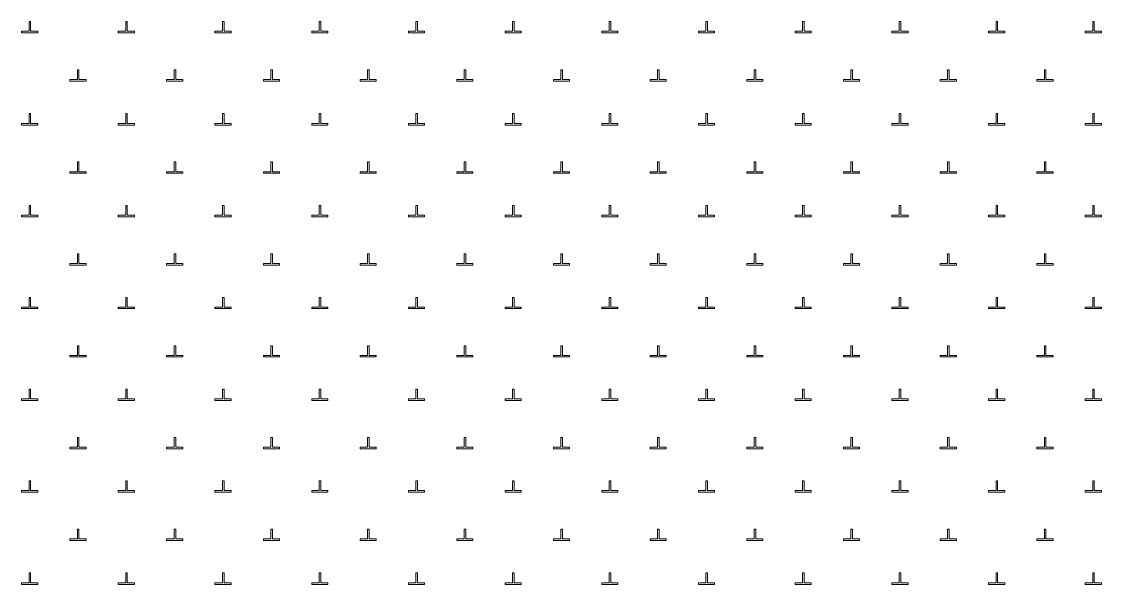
# Model space of a CAD drawing. Header units: metres. Extents: x 551390 to 552118, y 1837759 to 1838646.
# Drawn here: x 551885.41 to 551918.91, y 1838472 to 1838489.47 of the extents above; entities that cross this region are included whole.
import ezdxf

# ---------------------------------------------------------------- set-up
doc = ezdxf.new("R2010")
doc.units = ezdxf.units.M
doc.header["$LTSCALE"] = 0.8
doc.layers.add('19', color=7, linetype='Continuous', lineweight=13)

msp = doc.modelspace()

# ---------------------------------------------------------------- linework, layer by layer
at = {"layer": '19'}
for points in [[(551885.41, 1838489.12), (551885.91, 1838489.12), (551885.91, 1838489.17), (551885.69, 1838489.17), (551885.69, 1838489.47), (551885.64, 1838489.47), (551885.64, 1838489.17), (551885.41, 1838489.17)], [(551888.41, 1838489.12), (551888.91, 1838489.12), (551888.91, 1838489.17), (551888.69, 1838489.17), (551888.69, 1838489.47), (551888.64, 1838489.47), (551888.64, 1838489.17), (551888.41, 1838489.17)], [(551891.41, 1838489.12), (551891.91, 1838489.12), (551891.91, 1838489.17), (551891.69, 1838489.17), (551891.69, 1838489.47), (551891.64, 1838489.47), (551891.64, 1838489.17), (551891.41, 1838489.17)], [(551894.41, 1838489.12), (551894.91, 1838489.12), (551894.91, 1838489.17), (551894.69, 1838489.17), (551894.69, 1838489.47), (551894.64, 1838489.47), (551894.64, 1838489.17), (551894.41, 1838489.17)], [(551897.41, 1838489.12), (551897.91, 1838489.12), (551897.91, 1838489.17), (551897.69, 1838489.17), (551897.69, 1838489.47), (551897.64, 1838489.47), (551897.64, 1838489.17), (551897.41, 1838489.17)], [(551900.41, 1838489.12), (551900.91, 1838489.12), (551900.91, 1838489.17), (551900.69, 1838489.17), (551900.69, 1838489.47), (551900.64, 1838489.47), (551900.64, 1838489.17), (551900.41, 1838489.17)], [(551903.41, 1838489.12), (551903.91, 1838489.12), (551903.91, 1838489.17), (551903.69, 1838489.17), (551903.69, 1838489.47), (551903.64, 1838489.47), (551903.64, 1838489.17), (551903.41, 1838489.17)], [(551906.41, 1838489.12), (551906.91, 1838489.12), (551906.91, 1838489.17), (551906.69, 1838489.17), (551906.69, 1838489.47), (551906.64, 1838489.47), (551906.64, 1838489.17), (551906.41, 1838489.17)], [(551909.41, 1838489.12), (551909.91, 1838489.12), (551909.91, 1838489.17), (551909.69, 1838489.17), (551909.69, 1838489.47), (551909.64, 1838489.47), (551909.64, 1838489.17), (551909.41, 1838489.17)], [(551912.41, 1838489.12), (551912.91, 1838489.12), (551912.91, 1838489.17), (551912.69, 1838489.17), (551912.69, 1838489.47), (551912.64, 1838489.47), (551912.64, 1838489.17), (551912.41, 1838489.17)], [(551915.41, 1838489.12), (551915.91, 1838489.12), (551915.91, 1838489.17), (551915.69, 1838489.17), (551915.69, 1838489.47), (551915.64, 1838489.47), (551915.64, 1838489.17), (551915.41, 1838489.17)], [(551918.41, 1838489.12), (551918.91, 1838489.12), (551918.91, 1838489.17), (551918.69, 1838489.17), (551918.69, 1838489.47), (551918.64, 1838489.47), (551918.64, 1838489.17), (551918.41, 1838489.17)], [(551886.91, 1838487.62), (551887.41, 1838487.62), (551887.41, 1838487.67), (551887.19, 1838487.67), (551887.19, 1838487.97), (551887.14, 1838487.97), (551887.14, 1838487.67), (551886.91, 1838487.67)], [(551889.91, 1838487.62), (551890.41, 1838487.62), (551890.41, 1838487.67), (551890.19, 1838487.67), (551890.19, 1838487.97), (551890.14, 1838487.97), (551890.14, 1838487.67), (551889.91, 1838487.67)], [(551892.91, 1838487.62), (551893.41, 1838487.62), (551893.41, 1838487.67), (551893.19, 1838487.67), (551893.19, 1838487.97), (551893.14, 1838487.97), (551893.14, 1838487.67), (551892.91, 1838487.67)], [(551895.91, 1838487.62), (551896.41, 1838487.62), (551896.41, 1838487.67), (551896.19, 1838487.67), (551896.19, 1838487.97), (551896.14, 1838487.97), (551896.14, 1838487.67), (551895.91, 1838487.67)], [(551898.91, 1838487.62), (551899.41, 1838487.62), (551899.41, 1838487.67), (551899.19, 1838487.67), (551899.19, 1838487.97), (551899.14, 1838487.97), (551899.14, 1838487.67), (551898.91, 1838487.67)], [(551901.91, 1838487.62), (551902.41, 1838487.62), (551902.41, 1838487.67), (551902.19, 1838487.67), (551902.19, 1838487.97), (551902.14, 1838487.97), (551902.14, 1838487.67), (551901.91, 1838487.67)], [(551904.91, 1838487.62), (551905.41, 1838487.62), (551905.41, 1838487.67), (551905.19, 1838487.67), (551905.19, 1838487.97), (551905.14, 1838487.97), (551905.14, 1838487.67), (551904.91, 1838487.67)], [(551907.91, 1838487.62), (551908.41, 1838487.62), (551908.41, 1838487.67), (551908.19, 1838487.67), (551908.19, 1838487.97), (551908.14, 1838487.97), (551908.14, 1838487.67), (551907.91, 1838487.67)], [(551910.91, 1838487.62), (551911.41, 1838487.62), (551911.41, 1838487.67), (551911.19, 1838487.67), (551911.19, 1838487.97), (551911.14, 1838487.97), (551911.14, 1838487.67), (551910.91, 1838487.67)], [(551913.91, 1838487.62), (551914.41, 1838487.62), (551914.41, 1838487.67), (551914.19, 1838487.67), (551914.19, 1838487.97), (551914.14, 1838487.97), (551914.14, 1838487.67), (551913.91, 1838487.67)], [(551916.91, 1838487.62), (551917.41, 1838487.62), (551917.41, 1838487.67), (551917.19, 1838487.67), (551917.19, 1838487.97), (551917.14, 1838487.97), (551917.14, 1838487.67), (551916.91, 1838487.67)], [(551885.41, 1838486.26), (551885.91, 1838486.26), (551885.91, 1838486.31), (551885.69, 1838486.31), (551885.69, 1838486.62), (551885.64, 1838486.62), (551885.64, 1838486.31), (551885.41, 1838486.31)], [(551888.41, 1838486.26), (551888.91, 1838486.26), (551888.91, 1838486.31), (551888.69, 1838486.31), (551888.69, 1838486.62), (551888.64, 1838486.62), (551888.64, 1838486.31), (551888.41, 1838486.31)], [(551891.41, 1838486.26), (551891.91, 1838486.26), (551891.91, 1838486.31), (551891.69, 1838486.31), (551891.69, 1838486.62), (551891.64, 1838486.62), (551891.64, 1838486.31), (551891.41, 1838486.31)], [(551894.41, 1838486.26), (551894.91, 1838486.26), (551894.91, 1838486.31), (551894.69, 1838486.31), (551894.69, 1838486.62), (551894.64, 1838486.62), (551894.64, 1838486.31), (551894.41, 1838486.31)], [(551897.41, 1838486.26), (551897.91, 1838486.26), (551897.91, 1838486.31), (551897.69, 1838486.31), (551897.69, 1838486.62), (551897.64, 1838486.62), (551897.64, 1838486.31), (551897.41, 1838486.31)], [(551900.41, 1838486.26), (551900.91, 1838486.26), (551900.91, 1838486.31), (551900.69, 1838486.31), (551900.69, 1838486.62), (551900.64, 1838486.62), (551900.64, 1838486.31), (551900.41, 1838486.31)], [(551903.41, 1838486.26), (551903.91, 1838486.26), (551903.91, 1838486.31), (551903.69, 1838486.31), (551903.69, 1838486.62), (551903.64, 1838486.62), (551903.64, 1838486.31), (551903.41, 1838486.31)], [(551906.41, 1838486.26), (551906.91, 1838486.26), (551906.91, 1838486.31), (551906.69, 1838486.31), (551906.69, 1838486.62), (551906.64, 1838486.62), (551906.64, 1838486.31), (551906.41, 1838486.31)], [(551909.41, 1838486.26), (551909.91, 1838486.26), (551909.91, 1838486.31), (551909.69, 1838486.31), (551909.69, 1838486.62), (551909.64, 1838486.62), (551909.64, 1838486.31), (551909.41, 1838486.31)], [(551912.41, 1838486.26), (551912.91, 1838486.26), (551912.91, 1838486.31), (551912.69, 1838486.31), (551912.69, 1838486.62), (551912.64, 1838486.62), (551912.64, 1838486.31), (551912.41, 1838486.31)], [(551915.41, 1838486.26), (551915.91, 1838486.26), (551915.91, 1838486.31), (551915.69, 1838486.31), (551915.69, 1838486.62), (551915.64, 1838486.62), (551915.64, 1838486.31), (551915.41, 1838486.31)], [(551918.41, 1838486.26), (551918.91, 1838486.26), (551918.91, 1838486.31), (551918.69, 1838486.31), (551918.69, 1838486.62), (551918.64, 1838486.62), (551918.64, 1838486.31), (551918.41, 1838486.31)], [(551886.91, 1838484.76), (551887.41, 1838484.76), (551887.41, 1838484.81), (551887.19, 1838484.81), (551887.19, 1838485.12), (551887.14, 1838485.12), (551887.14, 1838484.81), (551886.91, 1838484.81)], [(551889.91, 1838484.76), (551890.41, 1838484.76), (551890.41, 1838484.81), (551890.19, 1838484.81), (551890.19, 1838485.12), (551890.14, 1838485.12), (551890.14, 1838484.81), (551889.91, 1838484.81)], [(551892.91, 1838484.76), (551893.41, 1838484.76), (551893.41, 1838484.81), (551893.19, 1838484.81), (551893.19, 1838485.12), (551893.14, 1838485.12), (551893.14, 1838484.81), (551892.91, 1838484.81)], [(551895.91, 1838484.76), (551896.41, 1838484.76), (551896.41, 1838484.81), (551896.19, 1838484.81), (551896.19, 1838485.12), (551896.14, 1838485.12), (551896.14, 1838484.81), (551895.91, 1838484.81)], [(551898.91, 1838484.76), (551899.41, 1838484.76), (551899.41, 1838484.81), (551899.19, 1838484.81), (551899.19, 1838485.12), (551899.14, 1838485.12), (551899.14, 1838484.81), (551898.91, 1838484.81)], [(551901.91, 1838484.76), (551902.41, 1838484.76), (551902.41, 1838484.81), (551902.19, 1838484.81), (551902.19, 1838485.12), (551902.14, 1838485.12), (551902.14, 1838484.81), (551901.91, 1838484.81)], [(551904.91, 1838484.76), (551905.41, 1838484.76), (551905.41, 1838484.81), (551905.19, 1838484.81), (551905.19, 1838485.12), (551905.14, 1838485.12), (551905.14, 1838484.81), (551904.91, 1838484.81)], [(551907.91, 1838484.76), (551908.41, 1838484.76), (551908.41, 1838484.81), (551908.19, 1838484.81), (551908.19, 1838485.12), (551908.14, 1838485.12), (551908.14, 1838484.81), (551907.91, 1838484.81)], [(551910.91, 1838484.76), (551911.41, 1838484.76), (551911.41, 1838484.81), (551911.19, 1838484.81), (551911.19, 1838485.12), (551911.14, 1838485.12), (551911.14, 1838484.81), (551910.91, 1838484.81)], [(551913.91, 1838484.76), (551914.41, 1838484.76), (551914.41, 1838484.81), (551914.19, 1838484.81), (551914.19, 1838485.12), (551914.14, 1838485.12), (551914.14, 1838484.81), (551913.91, 1838484.81)], [(551916.91, 1838484.76), (551917.41, 1838484.76), (551917.41, 1838484.81), (551917.19, 1838484.81), (551917.19, 1838485.12), (551917.14, 1838485.12), (551917.14, 1838484.81), (551916.91, 1838484.81)], [(551885.41, 1838483.41), (551885.91, 1838483.41), (551885.91, 1838483.46), (551885.69, 1838483.46), (551885.69, 1838483.76), (551885.64, 1838483.76), (551885.64, 1838483.46), (551885.41, 1838483.46)], [(551888.41, 1838483.41), (551888.91, 1838483.41), (551888.91, 1838483.46), (551888.69, 1838483.46), (551888.69, 1838483.76), (551888.64, 1838483.76), (551888.64, 1838483.46), (551888.41, 1838483.46)], [(551891.41, 1838483.41), (551891.91, 1838483.41), (551891.91, 1838483.46), (551891.69, 1838483.46), (551891.69, 1838483.76), (551891.64, 1838483.76), (551891.64, 1838483.46), (551891.41, 1838483.46)], [(551894.41, 1838483.41), (551894.91, 1838483.41), (551894.91, 1838483.46), (551894.69, 1838483.46), (551894.69, 1838483.76), (551894.64, 1838483.76), (551894.64, 1838483.46), (551894.41, 1838483.46)], [(551897.41, 1838483.41), (551897.91, 1838483.41), (551897.91, 1838483.46), (551897.69, 1838483.46), (551897.69, 1838483.76), (551897.64, 1838483.76), (551897.64, 1838483.46), (551897.41, 1838483.46)], [(551900.41, 1838483.41), (551900.91, 1838483.41), (551900.91, 1838483.46), (551900.69, 1838483.46), (551900.69, 1838483.76), (551900.64, 1838483.76), (551900.64, 1838483.46), (551900.41, 1838483.46)], [(551903.41, 1838483.41), (551903.91, 1838483.41), (551903.91, 1838483.46), (551903.69, 1838483.46), (551903.69, 1838483.76), (551903.64, 1838483.76), (551903.64, 1838483.46), (551903.41, 1838483.46)], [(551906.41, 1838483.41), (551906.91, 1838483.41), (551906.91, 1838483.46), (551906.69, 1838483.46), (551906.69, 1838483.76), (551906.64, 1838483.76), (551906.64, 1838483.46), (551906.41, 1838483.46)], [(551909.41, 1838483.41), (551909.91, 1838483.41), (551909.91, 1838483.46), (551909.69, 1838483.46), (551909.69, 1838483.76), (551909.64, 1838483.76), (551909.64, 1838483.46), (551909.41, 1838483.46)], [(551912.41, 1838483.41), (551912.91, 1838483.41), (551912.91, 1838483.46), (551912.69, 1838483.46), (551912.69, 1838483.76), (551912.64, 1838483.76), (551912.64, 1838483.46), (551912.41, 1838483.46)], [(551915.41, 1838483.41), (551915.91, 1838483.41), (551915.91, 1838483.46), (551915.69, 1838483.46), (551915.69, 1838483.76), (551915.64, 1838483.76), (551915.64, 1838483.46), (551915.41, 1838483.46)], [(551918.41, 1838483.41), (551918.91, 1838483.41), (551918.91, 1838483.46), (551918.69, 1838483.46), (551918.69, 1838483.76), (551918.64, 1838483.76), (551918.64, 1838483.46), (551918.41, 1838483.46)], [(551886.91, 1838481.91), (551887.41, 1838481.91), (551887.41, 1838481.96), (551887.19, 1838481.96), (551887.19, 1838482.26), (551887.14, 1838482.26), (551887.14, 1838481.96), (551886.91, 1838481.96)], [(551889.91, 1838481.91), (551890.41, 1838481.91), (551890.41, 1838481.96), (551890.19, 1838481.96), (551890.19, 1838482.26), (551890.14, 1838482.26), (551890.14, 1838481.96), (551889.91, 1838481.96)], [(551892.91, 1838481.91), (551893.41, 1838481.91), (551893.41, 1838481.96), (551893.19, 1838481.96), (551893.19, 1838482.26), (551893.14, 1838482.26), (551893.14, 1838481.96), (551892.91, 1838481.96)], [(551895.91, 1838481.91), (551896.41, 1838481.91), (551896.41, 1838481.96), (551896.19, 1838481.96), (551896.19, 1838482.26), (551896.14, 1838482.26), (551896.14, 1838481.96), (551895.91, 1838481.96)], [(551898.91, 1838481.91), (551899.41, 1838481.91), (551899.41, 1838481.96), (551899.19, 1838481.96), (551899.19, 1838482.26), (551899.14, 1838482.26), (551899.14, 1838481.96), (551898.91, 1838481.96)], [(551901.91, 1838481.91), (551902.41, 1838481.91), (551902.41, 1838481.96), (551902.19, 1838481.96), (551902.19, 1838482.26), (551902.14, 1838482.26), (551902.14, 1838481.96), (551901.91, 1838481.96)], [(551904.91, 1838481.91), (551905.41, 1838481.91), (551905.41, 1838481.96), (551905.19, 1838481.96), (551905.19, 1838482.26), (551905.14, 1838482.26), (551905.14, 1838481.96), (551904.91, 1838481.96)], [(551907.91, 1838481.91), (551908.41, 1838481.91), (551908.41, 1838481.96), (551908.19, 1838481.96), (551908.19, 1838482.26), (551908.14, 1838482.26), (551908.14, 1838481.96), (551907.91, 1838481.96)], [(551910.91, 1838481.91), (551911.41, 1838481.91), (551911.41, 1838481.96), (551911.19, 1838481.96), (551911.19, 1838482.26), (551911.14, 1838482.26), (551911.14, 1838481.96), (551910.91, 1838481.96)], [(551913.91, 1838481.91), (551914.41, 1838481.91), (551914.41, 1838481.96), (551914.19, 1838481.96), (551914.19, 1838482.26), (551914.14, 1838482.26), (551914.14, 1838481.96), (551913.91, 1838481.96)], [(551916.91, 1838481.91), (551917.41, 1838481.91), (551917.41, 1838481.96), (551917.19, 1838481.96), (551917.19, 1838482.26), (551917.14, 1838482.26), (551917.14, 1838481.96), (551916.91, 1838481.96)], [(551885.41, 1838480.56), (551885.91, 1838480.56), (551885.91, 1838480.61), (551885.69, 1838480.61), (551885.69, 1838480.91), (551885.64, 1838480.91), (551885.64, 1838480.61), (551885.41, 1838480.61)], [(551888.41, 1838480.56), (551888.91, 1838480.56), (551888.91, 1838480.61), (551888.69, 1838480.61), (551888.69, 1838480.91), (551888.64, 1838480.91), (551888.64, 1838480.61), (551888.41, 1838480.61)], [(551891.41, 1838480.56), (551891.91, 1838480.56), (551891.91, 1838480.61), (551891.69, 1838480.61), (551891.69, 1838480.91), (551891.64, 1838480.91), (551891.64, 1838480.61), (551891.41, 1838480.61)], [(551894.41, 1838480.56), (551894.91, 1838480.56), (551894.91, 1838480.61), (551894.69, 1838480.61), (551894.69, 1838480.91), (551894.64, 1838480.91), (551894.64, 1838480.61), (551894.41, 1838480.61)], [(551897.41, 1838480.56), (551897.91, 1838480.56), (551897.91, 1838480.61), (551897.69, 1838480.61), (551897.69, 1838480.91), (551897.64, 1838480.91), (551897.64, 1838480.61), (551897.41, 1838480.61)], [(551900.41, 1838480.56), (551900.91, 1838480.56), (551900.91, 1838480.61), (551900.69, 1838480.61), (551900.69, 1838480.91), (551900.64, 1838480.91), (551900.64, 1838480.61), (551900.41, 1838480.61)], [(551903.41, 1838480.56), (551903.91, 1838480.56), (551903.91, 1838480.61), (551903.69, 1838480.61), (551903.69, 1838480.91), (551903.64, 1838480.91), (551903.64, 1838480.61), (551903.41, 1838480.61)], [(551906.41, 1838480.56), (551906.91, 1838480.56), (551906.91, 1838480.61), (551906.69, 1838480.61), (551906.69, 1838480.91), (551906.64, 1838480.91), (551906.64, 1838480.61), (551906.41, 1838480.61)], [(551909.41, 1838480.56), (551909.91, 1838480.56), (551909.91, 1838480.61), (551909.69, 1838480.61), (551909.69, 1838480.91), (551909.64, 1838480.91), (551909.64, 1838480.61), (551909.41, 1838480.61)], [(551912.41, 1838480.56), (551912.91, 1838480.56), (551912.91, 1838480.61), (551912.69, 1838480.61), (551912.69, 1838480.91), (551912.64, 1838480.91), (551912.64, 1838480.61), (551912.41, 1838480.61)], [(551915.41, 1838480.56), (551915.91, 1838480.56), (551915.91, 1838480.61), (551915.69, 1838480.61), (551915.69, 1838480.91), (551915.64, 1838480.91), (551915.64, 1838480.61), (551915.41, 1838480.61)], [(551918.41, 1838480.56), (551918.91, 1838480.56), (551918.91, 1838480.61), (551918.69, 1838480.61), (551918.69, 1838480.91), (551918.64, 1838480.91), (551918.64, 1838480.61), (551918.41, 1838480.61)], [(551886.91, 1838479.06), (551887.41, 1838479.06), (551887.41, 1838479.11), (551887.19, 1838479.11), (551887.19, 1838479.41), (551887.14, 1838479.41), (551887.14, 1838479.11), (551886.91, 1838479.11)], [(551889.91, 1838479.06), (551890.41, 1838479.06), (551890.41, 1838479.11), (551890.19, 1838479.11), (551890.19, 1838479.41), (551890.14, 1838479.41), (551890.14, 1838479.11), (551889.91, 1838479.11)], [(551892.91, 1838479.06), (551893.41, 1838479.06), (551893.41, 1838479.11), (551893.19, 1838479.11), (551893.19, 1838479.41), (551893.14, 1838479.41), (551893.14, 1838479.11), (551892.91, 1838479.11)], [(551895.91, 1838479.06), (551896.41, 1838479.06), (551896.41, 1838479.11), (551896.19, 1838479.11), (551896.19, 1838479.41), (551896.14, 1838479.41), (551896.14, 1838479.11), (551895.91, 1838479.11)], [(551898.91, 1838479.06), (551899.41, 1838479.06), (551899.41, 1838479.11), (551899.19, 1838479.11), (551899.19, 1838479.41), (551899.14, 1838479.41), (551899.14, 1838479.11), (551898.91, 1838479.11)], [(551901.91, 1838479.06), (551902.41, 1838479.06), (551902.41, 1838479.11), (551902.19, 1838479.11), (551902.19, 1838479.41), (551902.14, 1838479.41), (551902.14, 1838479.11), (551901.91, 1838479.11)], [(551904.91, 1838479.06), (551905.41, 1838479.06), (551905.41, 1838479.11), (551905.19, 1838479.11), (551905.19, 1838479.41), (551905.14, 1838479.41), (551905.14, 1838479.11), (551904.91, 1838479.11)], [(551907.91, 1838479.06), (551908.41, 1838479.06), (551908.41, 1838479.11), (551908.19, 1838479.11), (551908.19, 1838479.41), (551908.14, 1838479.41), (551908.14, 1838479.11), (551907.91, 1838479.11)], [(551910.91, 1838479.06), (551911.41, 1838479.06), (551911.41, 1838479.11), (551911.19, 1838479.11), (551911.19, 1838479.41), (551911.14, 1838479.41), (551911.14, 1838479.11), (551910.91, 1838479.11)], [(551913.91, 1838479.06), (551914.41, 1838479.06), (551914.41, 1838479.11), (551914.19, 1838479.11), (551914.19, 1838479.41), (551914.14, 1838479.41), (551914.14, 1838479.11), (551913.91, 1838479.11)], [(551916.91, 1838479.06), (551917.41, 1838479.06), (551917.41, 1838479.11), (551917.19, 1838479.11), (551917.19, 1838479.41), (551917.14, 1838479.41), (551917.14, 1838479.11), (551916.91, 1838479.11)], [(551885.41, 1838477.71), (551885.91, 1838477.71), (551885.91, 1838477.76), (551885.69, 1838477.76), (551885.69, 1838478.06), (551885.64, 1838478.06), (551885.64, 1838477.76), (551885.41, 1838477.76)], [(551888.41, 1838477.71), (551888.91, 1838477.71), (551888.91, 1838477.76), (551888.69, 1838477.76), (551888.69, 1838478.06), (551888.64, 1838478.06), (551888.64, 1838477.76), (551888.41, 1838477.76)], [(551891.41, 1838477.71), (551891.91, 1838477.71), (551891.91, 1838477.76), (551891.69, 1838477.76), (551891.69, 1838478.06), (551891.64, 1838478.06), (551891.64, 1838477.76), (551891.41, 1838477.76)], [(551894.41, 1838477.71), (551894.91, 1838477.71), (551894.91, 1838477.76), (551894.69, 1838477.76), (551894.69, 1838478.06), (551894.64, 1838478.06), (551894.64, 1838477.76), (551894.41, 1838477.76)], [(551897.41, 1838477.71), (551897.91, 1838477.71), (551897.91, 1838477.76), (551897.69, 1838477.76), (551897.69, 1838478.06), (551897.64, 1838478.06), (551897.64, 1838477.76), (551897.41, 1838477.76)], [(551900.41, 1838477.71), (551900.91, 1838477.71), (551900.91, 1838477.76), (551900.69, 1838477.76), (551900.69, 1838478.06), (551900.64, 1838478.06), (551900.64, 1838477.76), (551900.41, 1838477.76)], [(551903.41, 1838477.71), (551903.91, 1838477.71), (551903.91, 1838477.76), (551903.69, 1838477.76), (551903.69, 1838478.06), (551903.64, 1838478.06), (551903.64, 1838477.76), (551903.41, 1838477.76)], [(551906.41, 1838477.71), (551906.91, 1838477.71), (551906.91, 1838477.76), (551906.69, 1838477.76), (551906.69, 1838478.06), (551906.64, 1838478.06), (551906.64, 1838477.76), (551906.41, 1838477.76)], [(551909.41, 1838477.71), (551909.91, 1838477.71), (551909.91, 1838477.76), (551909.69, 1838477.76), (551909.69, 1838478.06), (551909.64, 1838478.06), (551909.64, 1838477.76), (551909.41, 1838477.76)], [(551912.41, 1838477.71), (551912.91, 1838477.71), (551912.91, 1838477.76), (551912.69, 1838477.76), (551912.69, 1838478.06), (551912.64, 1838478.06), (551912.64, 1838477.76), (551912.41, 1838477.76)], [(551915.41, 1838477.71), (551915.91, 1838477.71), (551915.91, 1838477.76), (551915.69, 1838477.76), (551915.69, 1838478.06), (551915.64, 1838478.06), (551915.64, 1838477.76), (551915.41, 1838477.76)], [(551918.41, 1838477.71), (551918.91, 1838477.71), (551918.91, 1838477.76), (551918.69, 1838477.76), (551918.69, 1838478.06), (551918.64, 1838478.06), (551918.64, 1838477.76), (551918.41, 1838477.76)], [(551886.91, 1838476.21), (551887.41, 1838476.21), (551887.41, 1838476.26), (551887.19, 1838476.26), (551887.19, 1838476.56), (551887.14, 1838476.56), (551887.14, 1838476.26), (551886.91, 1838476.26)], [(551889.91, 1838476.21), (551890.41, 1838476.21), (551890.41, 1838476.26), (551890.19, 1838476.26), (551890.19, 1838476.56), (551890.14, 1838476.56), (551890.14, 1838476.26), (551889.91, 1838476.26)], [(551892.91, 1838476.21), (551893.41, 1838476.21), (551893.41, 1838476.26), (551893.19, 1838476.26), (551893.19, 1838476.56), (551893.14, 1838476.56), (551893.14, 1838476.26), (551892.91, 1838476.26)], [(551895.91, 1838476.21), (551896.41, 1838476.21), (551896.41, 1838476.26), (551896.19, 1838476.26), (551896.19, 1838476.56), (551896.14, 1838476.56), (551896.14, 1838476.26), (551895.91, 1838476.26)], [(551898.91, 1838476.21), (551899.41, 1838476.21), (551899.41, 1838476.26), (551899.19, 1838476.26), (551899.19, 1838476.56), (551899.14, 1838476.56), (551899.14, 1838476.26), (551898.91, 1838476.26)], [(551901.91, 1838476.21), (551902.41, 1838476.21), (551902.41, 1838476.26), (551902.19, 1838476.26), (551902.19, 1838476.56), (551902.14, 1838476.56), (551902.14, 1838476.26), (551901.91, 1838476.26)], [(551904.91, 1838476.21), (551905.41, 1838476.21), (551905.41, 1838476.26), (551905.19, 1838476.26), (551905.19, 1838476.56), (551905.14, 1838476.56), (551905.14, 1838476.26), (551904.91, 1838476.26)], [(551907.91, 1838476.21), (551908.41, 1838476.21), (551908.41, 1838476.26), (551908.19, 1838476.26), (551908.19, 1838476.56), (551908.14, 1838476.56), (551908.14, 1838476.26), (551907.91, 1838476.26)], [(551910.91, 1838476.21), (551911.41, 1838476.21), (551911.41, 1838476.26), (551911.19, 1838476.26), (551911.19, 1838476.56), (551911.14, 1838476.56), (551911.14, 1838476.26), (551910.91, 1838476.26)], [(551913.91, 1838476.21), (551914.41, 1838476.21), (551914.41, 1838476.26), (551914.19, 1838476.26), (551914.19, 1838476.56), (551914.14, 1838476.56), (551914.14, 1838476.26), (551913.91, 1838476.26)], [(551916.91, 1838476.21), (551917.41, 1838476.21), (551917.41, 1838476.26), (551917.19, 1838476.26), (551917.19, 1838476.56), (551917.14, 1838476.56), (551917.14, 1838476.26), (551916.91, 1838476.26)], [(551885.41, 1838474.86), (551885.91, 1838474.86), (551885.91, 1838474.91), (551885.69, 1838474.91), (551885.69, 1838475.21), (551885.64, 1838475.21), (551885.64, 1838474.91), (551885.41, 1838474.91)], [(551888.41, 1838474.86), (551888.91, 1838474.86), (551888.91, 1838474.91), (551888.69, 1838474.91), (551888.69, 1838475.21), (551888.64, 1838475.21), (551888.64, 1838474.91), (551888.41, 1838474.91)], [(551891.41, 1838474.86), (551891.91, 1838474.86), (551891.91, 1838474.91), (551891.69, 1838474.91), (551891.69, 1838475.21), (551891.64, 1838475.21), (551891.64, 1838474.91), (551891.41, 1838474.91)], [(551894.41, 1838474.86), (551894.91, 1838474.86), (551894.91, 1838474.91), (551894.69, 1838474.91), (551894.69, 1838475.21), (551894.64, 1838475.21), (551894.64, 1838474.91), (551894.41, 1838474.91)], [(551897.41, 1838474.86), (551897.91, 1838474.86), (551897.91, 1838474.91), (551897.69, 1838474.91), (551897.69, 1838475.21), (551897.64, 1838475.21), (551897.64, 1838474.91), (551897.41, 1838474.91)], [(551900.41, 1838474.86), (551900.91, 1838474.86), (551900.91, 1838474.91), (551900.69, 1838474.91), (551900.69, 1838475.21), (551900.64, 1838475.21), (551900.64, 1838474.91), (551900.41, 1838474.91)], [(551903.41, 1838474.86), (551903.91, 1838474.86), (551903.91, 1838474.91), (551903.69, 1838474.91), (551903.69, 1838475.21), (551903.64, 1838475.21), (551903.64, 1838474.91), (551903.41, 1838474.91)], [(551906.41, 1838474.86), (551906.91, 1838474.86), (551906.91, 1838474.91), (551906.69, 1838474.91), (551906.69, 1838475.21), (551906.64, 1838475.21), (551906.64, 1838474.91), (551906.41, 1838474.91)], [(551909.41, 1838474.86), (551909.91, 1838474.86), (551909.91, 1838474.91), (551909.69, 1838474.91), (551909.69, 1838475.21), (551909.64, 1838475.21), (551909.64, 1838474.91), (551909.41, 1838474.91)], [(551912.41, 1838474.86), (551912.91, 1838474.86), (551912.91, 1838474.91), (551912.69, 1838474.91), (551912.69, 1838475.21), (551912.64, 1838475.21), (551912.64, 1838474.91), (551912.41, 1838474.91)], [(551915.41, 1838474.86), (551915.91, 1838474.86), (551915.91, 1838474.91), (551915.69, 1838474.91), (551915.69, 1838475.21), (551915.64, 1838475.21), (551915.64, 1838474.91), (551915.41, 1838474.91)], [(551918.41, 1838474.86), (551918.91, 1838474.86), (551918.91, 1838474.91), (551918.69, 1838474.91), (551918.69, 1838475.21), (551918.64, 1838475.21), (551918.64, 1838474.91), (551918.41, 1838474.91)], [(551886.91, 1838473.36), (551887.41, 1838473.36), (551887.41, 1838473.41), (551887.19, 1838473.41), (551887.19, 1838473.71), (551887.14, 1838473.71), (551887.14, 1838473.41), (551886.91, 1838473.41)], [(551889.91, 1838473.36), (551890.41, 1838473.36), (551890.41, 1838473.41), (551890.19, 1838473.41), (551890.19, 1838473.71), (551890.14, 1838473.71), (551890.14, 1838473.41), (551889.91, 1838473.41)], [(551892.91, 1838473.36), (551893.41, 1838473.36), (551893.41, 1838473.41), (551893.19, 1838473.41), (551893.19, 1838473.71), (551893.14, 1838473.71), (551893.14, 1838473.41), (551892.91, 1838473.41)], [(551895.91, 1838473.36), (551896.41, 1838473.36), (551896.41, 1838473.41), (551896.19, 1838473.41), (551896.19, 1838473.71), (551896.14, 1838473.71), (551896.14, 1838473.41), (551895.91, 1838473.41)], [(551898.91, 1838473.36), (551899.41, 1838473.36), (551899.41, 1838473.41), (551899.19, 1838473.41), (551899.19, 1838473.71), (551899.14, 1838473.71), (551899.14, 1838473.41), (551898.91, 1838473.41)], [(551901.91, 1838473.36), (551902.41, 1838473.36), (551902.41, 1838473.41), (551902.19, 1838473.41), (551902.19, 1838473.71), (551902.14, 1838473.71), (551902.14, 1838473.41), (551901.91, 1838473.41)], [(551904.91, 1838473.36), (551905.41, 1838473.36), (551905.41, 1838473.41), (551905.19, 1838473.41), (551905.19, 1838473.71), (551905.14, 1838473.71), (551905.14, 1838473.41), (551904.91, 1838473.41)], [(551907.91, 1838473.36), (551908.41, 1838473.36), (551908.41, 1838473.41), (551908.19, 1838473.41), (551908.19, 1838473.71), (551908.14, 1838473.71), (551908.14, 1838473.41), (551907.91, 1838473.41)], [(551910.91, 1838473.36), (551911.41, 1838473.36), (551911.41, 1838473.41), (551911.19, 1838473.41), (551911.19, 1838473.71), (551911.14, 1838473.71), (551911.14, 1838473.41), (551910.91, 1838473.41)], [(551913.91, 1838473.36), (551914.41, 1838473.36), (551914.41, 1838473.41), (551914.19, 1838473.41), (551914.19, 1838473.71), (551914.14, 1838473.71), (551914.14, 1838473.41), (551913.91, 1838473.41)], [(551916.91, 1838473.36), (551917.41, 1838473.36), (551917.41, 1838473.41), (551917.19, 1838473.41), (551917.19, 1838473.71), (551917.14, 1838473.71), (551917.14, 1838473.41), (551916.91, 1838473.41)], [(551885.41, 1838472), (551885.91, 1838472), (551885.91, 1838472.05), (551885.69, 1838472.05), (551885.69, 1838472.36), (551885.64, 1838472.36), (551885.64, 1838472.05), (551885.41, 1838472.05)], [(551888.41, 1838472), (551888.91, 1838472), (551888.91, 1838472.05), (551888.69, 1838472.05), (551888.69, 1838472.36), (551888.64, 1838472.36), (551888.64, 1838472.05), (551888.41, 1838472.05)], [(551891.41, 1838472), (551891.91, 1838472), (551891.91, 1838472.05), (551891.69, 1838472.05), (551891.69, 1838472.36), (551891.64, 1838472.36), (551891.64, 1838472.05), (551891.41, 1838472.05)], [(551894.41, 1838472), (551894.91, 1838472), (551894.91, 1838472.05), (551894.69, 1838472.05), (551894.69, 1838472.36), (551894.64, 1838472.36), (551894.64, 1838472.05), (551894.41, 1838472.05)], [(551897.41, 1838472), (551897.91, 1838472), (551897.91, 1838472.05), (551897.69, 1838472.05), (551897.69, 1838472.36), (551897.64, 1838472.36), (551897.64, 1838472.05), (551897.41, 1838472.05)], [(551900.41, 1838472), (551900.91, 1838472), (551900.91, 1838472.05), (551900.69, 1838472.05), (551900.69, 1838472.36), (551900.64, 1838472.36), (551900.64, 1838472.05), (551900.41, 1838472.05)], [(551903.41, 1838472), (551903.91, 1838472), (551903.91, 1838472.05), (551903.69, 1838472.05), (551903.69, 1838472.36), (551903.64, 1838472.36), (551903.64, 1838472.05), (551903.41, 1838472.05)], [(551906.41, 1838472), (551906.91, 1838472), (551906.91, 1838472.05), (551906.69, 1838472.05), (551906.69, 1838472.36), (551906.64, 1838472.36), (551906.64, 1838472.05), (551906.41, 1838472.05)], [(551909.41, 1838472), (551909.91, 1838472), (551909.91, 1838472.05), (551909.69, 1838472.05), (551909.69, 1838472.36), (551909.64, 1838472.36), (551909.64, 1838472.05), (551909.41, 1838472.05)], [(551912.41, 1838472), (551912.91, 1838472), (551912.91, 1838472.05), (551912.69, 1838472.05), (551912.69, 1838472.36), (551912.64, 1838472.36), (551912.64, 1838472.05), (551912.41, 1838472.05)], [(551915.41, 1838472), (551915.91, 1838472), (551915.91, 1838472.05), (551915.69, 1838472.05), (551915.69, 1838472.36), (551915.64, 1838472.36), (551915.64, 1838472.05), (551915.41, 1838472.05)], [(551918.41, 1838472), (551918.91, 1838472), (551918.91, 1838472.05), (551918.69, 1838472.05), (551918.69, 1838472.36), (551918.64, 1838472.36), (551918.64, 1838472.05), (551918.41, 1838472.05)]]:
    msp.add_lwpolyline(points, close=True, dxfattribs=at)

doc.saveas('drawing.dxf')
